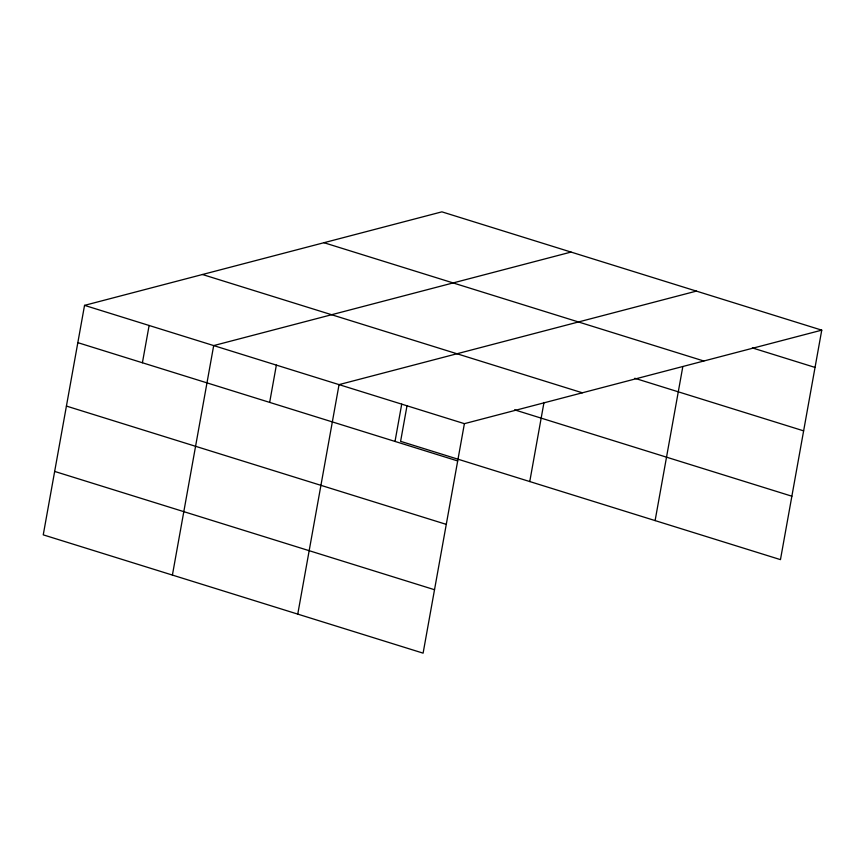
<?xml version="1.0" encoding="UTF-8"?>
<svg xmlns="http://www.w3.org/2000/svg" width="865" height="865" viewBox="0 0 865 865"><rect width="100%" height="100%" fill="white"/><g stroke="black" fill="none" stroke-linecap="round" stroke-linejoin="round"><path stroke-width="1.3" d="M821.75 330.149L441.896 211.849L84.543 305.367L43.25 534.851L423.104 653.151L464.397 423.666L821.75 330.149L780.457 559.633L400.603 441.334L407.026 405.663M142.411 362.759L149.115 325.478M172.405 575.074L213.687 345.589L571.041 252.072M269.664 402.387L276.368 365.106M297.755 614.118L339.048 384.622L696.401 291.105M395.013 441.431L401.717 404.139M529.758 481.556L543.988 402.452M655.108 520.6L682.799 366.717M752.366 347.914L815.046 367.43M323.964 242.708L703.829 361.008M634.791 378.275L803.628 430.857M202.464 274.508L582.329 392.796M514.578 409.848L791.875 496.207M84.543 305.367L464.397 423.666M77.828 342.648L457.693 460.948M66.421 406.074L446.275 524.374M54.657 471.425L434.522 589.725"/></g></svg>
